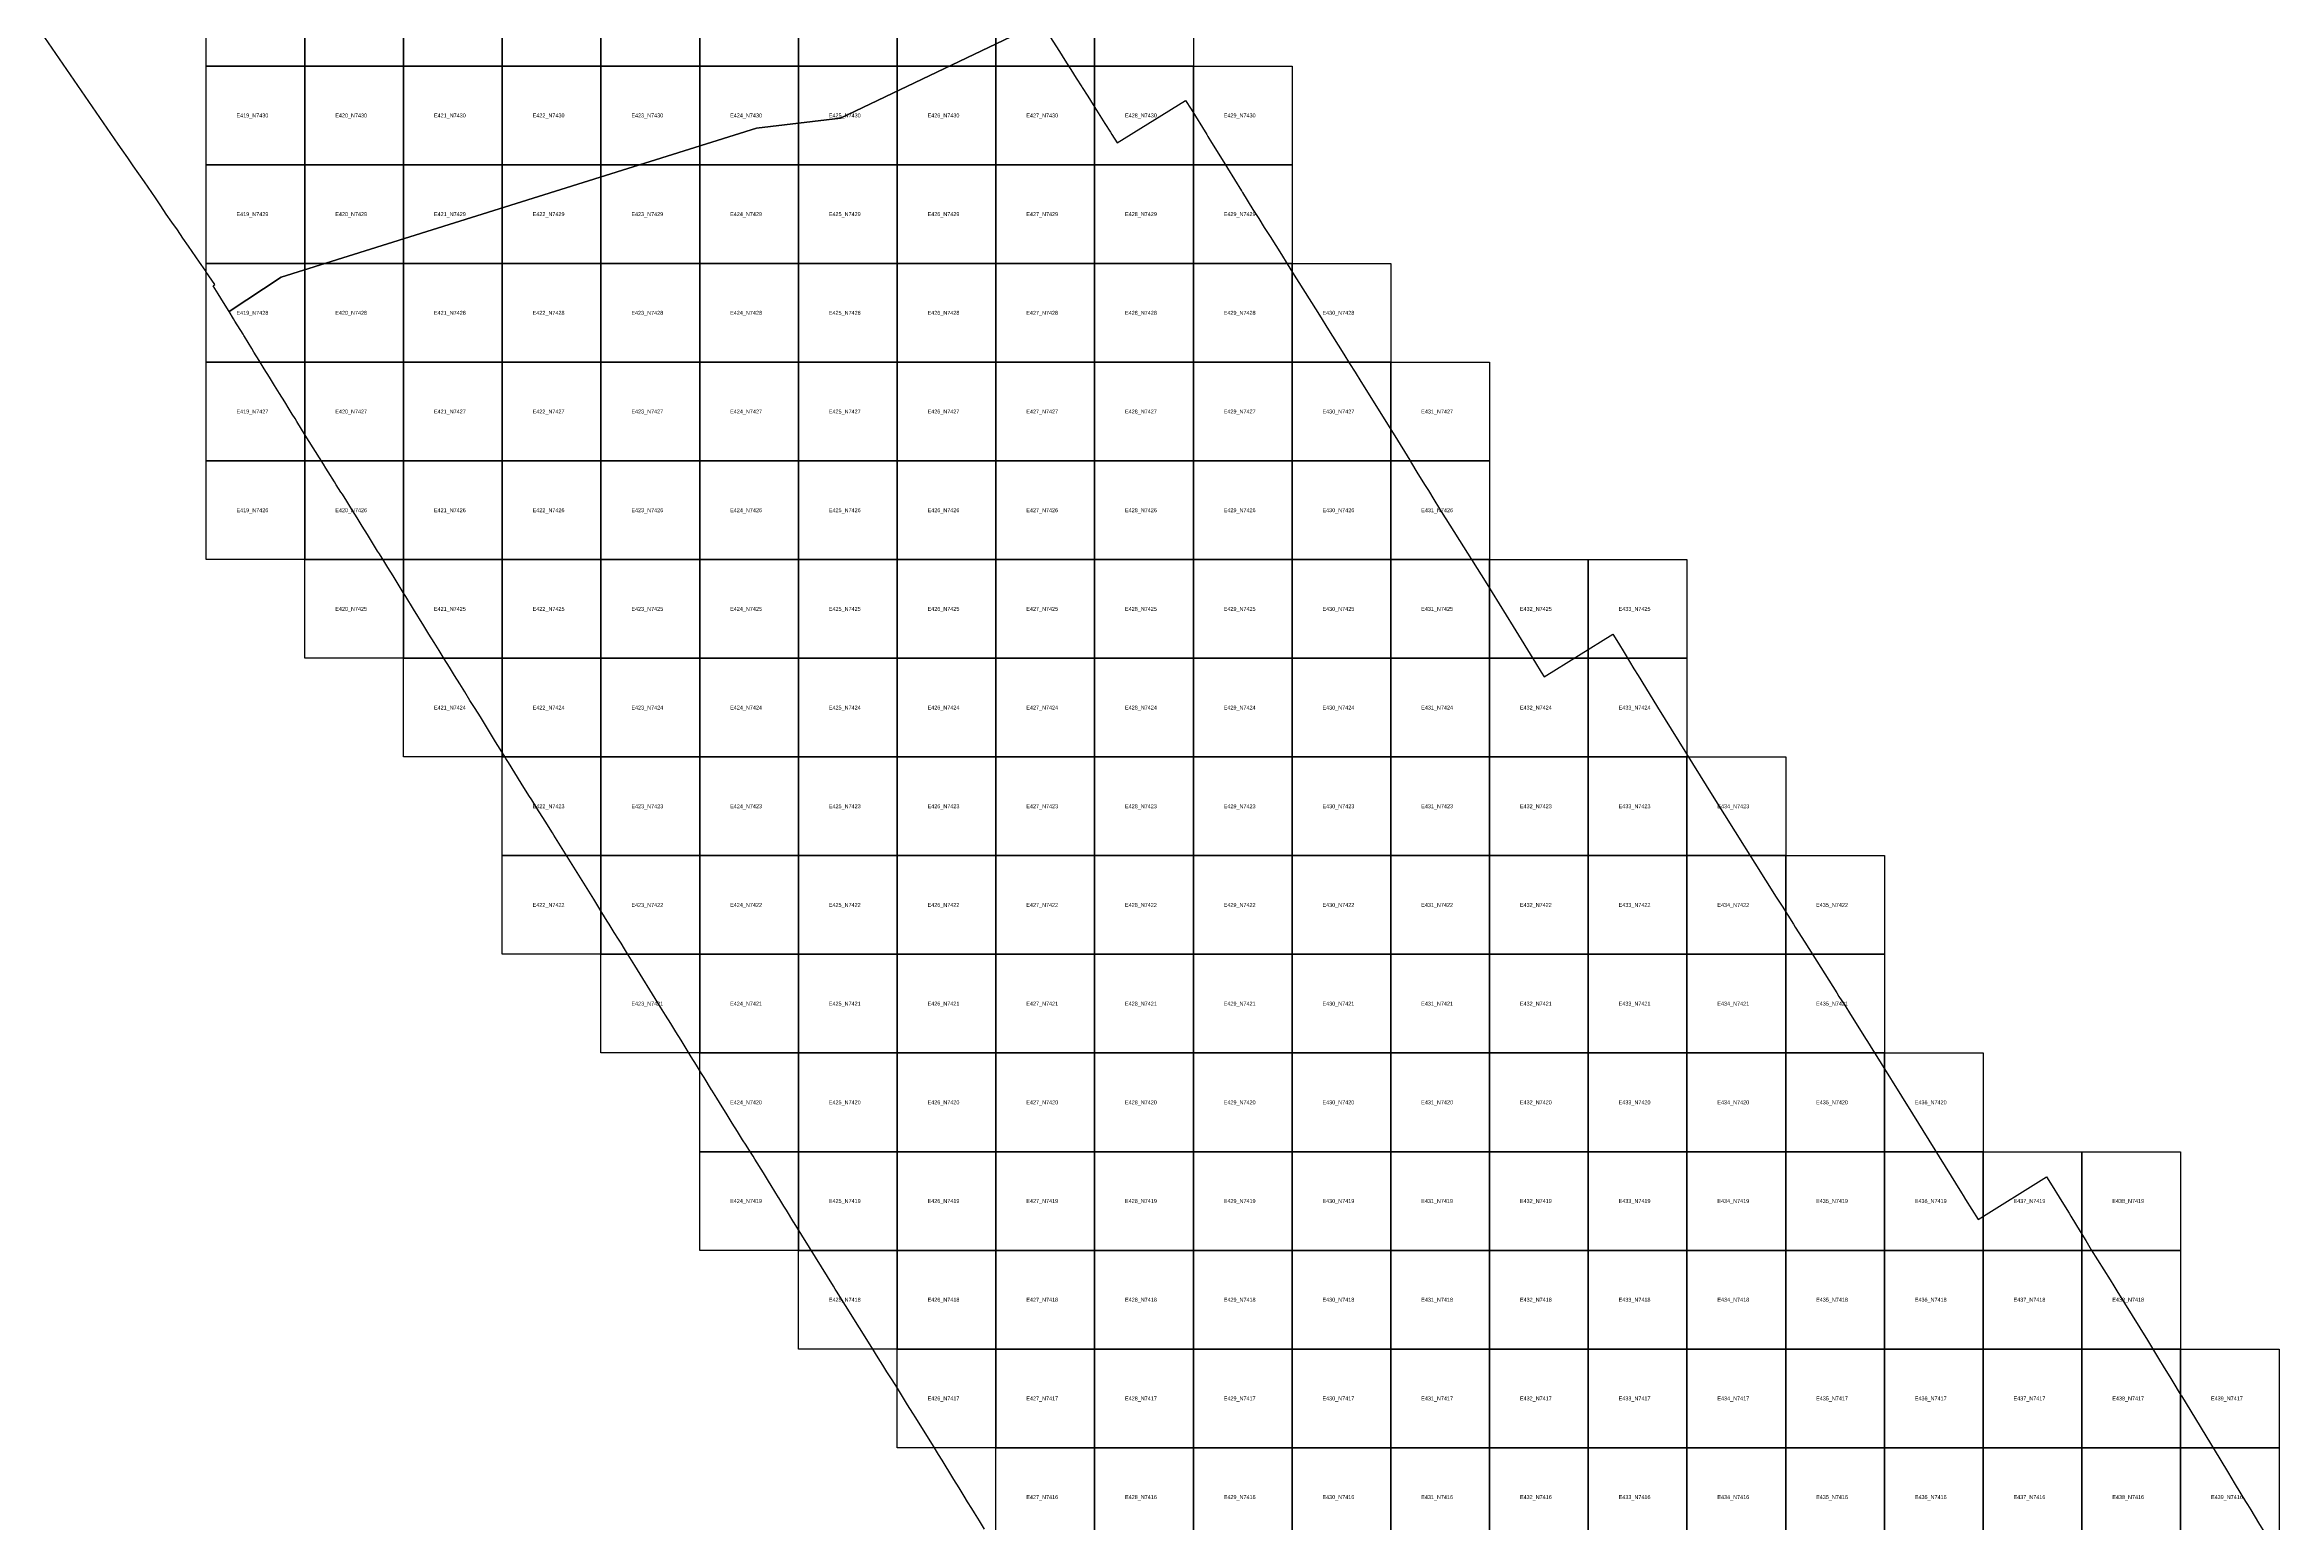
# Model space of a CAD drawing. Extents: x 325010 to 598009, y 7224244 to 7547000.
# Drawn here: x 417365 to 440000, y 7416234 to 7431217 of the extents above; entities that cross this region are included whole.
import ezdxf

# ---------------------------------------------------------------- set-up
doc = ezdxf.new("R2010")
doc.units = 0
for name, color, linetype in [('Limpopo_1', 7, 'Continuous'), ('M', 7, 'Continuous'), ('N', 7, 'Continuous')]:
    doc.layers.add(name, color=color, linetype=linetype)

msp = doc.modelspace()

# ---------------------------------------------------------------- linework, layer by layer
for points in [[(419000, 7431000), (419000, 7432000), (420000, 7432000), (420000, 7431000)], [(419000, 7430000), (419000, 7431000), (420000, 7431000), (420000, 7430000)], [(419000, 7429000), (419000, 7430000), (420000, 7430000), (420000, 7429000)], [(419000, 7428000), (419000, 7429000), (420000, 7429000), (420000, 7428000)], [(419000, 7427000), (419000, 7428000), (420000, 7428000), (420000, 7427000)], [(419000, 7426000), (419000, 7427000), (420000, 7427000), (420000, 7426000)], [(420000, 7425000), (420000, 7426000), (421000, 7426000), (421000, 7425000)]]:
    msp.add_lwpolyline(points, close=True)
at = {"layer": 'Limpopo_1'}
for points in [[(420000, 7431000), (420000, 7432000), (421000, 7432000), (421000, 7431000)], [(421000, 7431000), (421000, 7432000), (422000, 7432000), (422000, 7431000)], [(422000, 7431000), (422000, 7432000), (423000, 7432000), (423000, 7431000)], [(423000, 7431000), (423000, 7432000), (424000, 7432000), (424000, 7431000)], [(424000, 7431000), (424000, 7432000), (425000, 7432000), (425000, 7431000)], [(425000, 7431000), (425000, 7432000), (426000, 7432000), (426000, 7431000)], [(426000, 7431000), (426000, 7432000), (427000, 7432000), (427000, 7431000)], [(427000, 7431000), (427000, 7432000), (428000, 7432000), (428000, 7431000)], [(428000, 7431000), (428000, 7432000), (429000, 7432000), (429000, 7431000)], [(420000, 7430000), (420000, 7431000), (421000, 7431000), (421000, 7430000)], [(421000, 7430000), (421000, 7431000), (422000, 7431000), (422000, 7430000)], [(422000, 7430000), (422000, 7431000), (423000, 7431000), (423000, 7430000)], [(423000, 7430000), (423000, 7431000), (424000, 7431000), (424000, 7430000)], [(424000, 7430000), (424000, 7431000), (425000, 7431000), (425000, 7430000)], [(425000, 7430000), (425000, 7431000), (426000, 7431000), (426000, 7430000)], [(426000, 7430000), (426000, 7431000), (427000, 7431000), (427000, 7430000)], [(427000, 7430000), (427000, 7431000), (428000, 7431000), (428000, 7430000)], [(428000, 7430000), (428000, 7431000), (429000, 7431000), (429000, 7430000)], [(429000, 7430000), (429000, 7431000), (430000, 7431000), (430000, 7430000)], [(420000, 7429000), (420000, 7430000), (421000, 7430000), (421000, 7429000)], [(421000, 7429000), (421000, 7430000), (422000, 7430000), (422000, 7429000)], [(422000, 7429000), (422000, 7430000), (423000, 7430000), (423000, 7429000)], [(423000, 7429000), (423000, 7430000), (424000, 7430000), (424000, 7429000)], [(424000, 7429000), (424000, 7430000), (425000, 7430000), (425000, 7429000)], [(425000, 7429000), (425000, 7430000), (426000, 7430000), (426000, 7429000)], [(426000, 7429000), (426000, 7430000), (427000, 7430000), (427000, 7429000)], [(427000, 7429000), (427000, 7430000), (428000, 7430000), (428000, 7429000)], [(428000, 7429000), (428000, 7430000), (429000, 7430000), (429000, 7429000)], [(429000, 7429000), (429000, 7430000), (430000, 7430000), (430000, 7429000)], [(420000, 7428000), (420000, 7429000), (421000, 7429000), (421000, 7428000)], [(421000, 7428000), (421000, 7429000), (422000, 7429000), (422000, 7428000)], [(422000, 7428000), (422000, 7429000), (423000, 7429000), (423000, 7428000)], [(423000, 7428000), (423000, 7429000), (424000, 7429000), (424000, 7428000)], [(424000, 7428000), (424000, 7429000), (425000, 7429000), (425000, 7428000)], [(425000, 7428000), (425000, 7429000), (426000, 7429000), (426000, 7428000)], [(426000, 7428000), (426000, 7429000), (427000, 7429000), (427000, 7428000)], [(427000, 7428000), (427000, 7429000), (428000, 7429000), (428000, 7428000)], [(428000, 7428000), (428000, 7429000), (429000, 7429000), (429000, 7428000)], [(429000, 7428000), (429000, 7429000), (430000, 7429000), (430000, 7428000)], [(430000, 7428000), (430000, 7429000), (431000, 7429000), (431000, 7428000)], [(420000, 7427000), (420000, 7428000), (421000, 7428000), (421000, 7427000)], [(421000, 7427000), (421000, 7428000), (422000, 7428000), (422000, 7427000)], [(422000, 7427000), (422000, 7428000), (423000, 7428000), (423000, 7427000)], [(423000, 7427000), (423000, 7428000), (424000, 7428000), (424000, 7427000)], [(424000, 7427000), (424000, 7428000), (425000, 7428000), (425000, 7427000)], [(425000, 7427000), (425000, 7428000), (426000, 7428000), (426000, 7427000)], [(426000, 7427000), (426000, 7428000), (427000, 7428000), (427000, 7427000)], [(427000, 7427000), (427000, 7428000), (428000, 7428000), (428000, 7427000)], [(428000, 7427000), (428000, 7428000), (429000, 7428000), (429000, 7427000)], [(429000, 7427000), (429000, 7428000), (430000, 7428000), (430000, 7427000)], [(430000, 7427000), (430000, 7428000), (431000, 7428000), (431000, 7427000)], [(431000, 7427000), (431000, 7428000), (432000, 7428000), (432000, 7427000)], [(420000, 7426000), (420000, 7427000), (421000, 7427000), (421000, 7426000)], [(421000, 7426000), (421000, 7427000), (422000, 7427000), (422000, 7426000)], [(422000, 7426000), (422000, 7427000), (423000, 7427000), (423000, 7426000)], [(423000, 7426000), (423000, 7427000), (424000, 7427000), (424000, 7426000)], [(424000, 7426000), (424000, 7427000), (425000, 7427000), (425000, 7426000)], [(425000, 7426000), (425000, 7427000), (426000, 7427000), (426000, 7426000)], [(426000, 7426000), (426000, 7427000), (427000, 7427000), (427000, 7426000)], [(427000, 7426000), (427000, 7427000), (428000, 7427000), (428000, 7426000)], [(428000, 7426000), (428000, 7427000), (429000, 7427000), (429000, 7426000)], [(429000, 7426000), (429000, 7427000), (430000, 7427000), (430000, 7426000)], [(430000, 7426000), (430000, 7427000), (431000, 7427000), (431000, 7426000)], [(431000, 7426000), (431000, 7427000), (432000, 7427000), (432000, 7426000)], [(421000, 7425000), (421000, 7426000), (422000, 7426000), (422000, 7425000)], [(422000, 7425000), (422000, 7426000), (423000, 7426000), (423000, 7425000)], [(423000, 7425000), (423000, 7426000), (424000, 7426000), (424000, 7425000)], [(424000, 7425000), (424000, 7426000), (425000, 7426000), (425000, 7425000)], [(425000, 7425000), (425000, 7426000), (426000, 7426000), (426000, 7425000)], [(426000, 7425000), (426000, 7426000), (427000, 7426000), (427000, 7425000)], [(427000, 7425000), (427000, 7426000), (428000, 7426000), (428000, 7425000)], [(428000, 7425000), (428000, 7426000), (429000, 7426000), (429000, 7425000)], [(429000, 7425000), (429000, 7426000), (430000, 7426000), (430000, 7425000)], [(430000, 7425000), (430000, 7426000), (431000, 7426000), (431000, 7425000)], [(431000, 7425000), (431000, 7426000), (432000, 7426000), (432000, 7425000)], [(432000, 7425000), (432000, 7426000), (433000, 7426000), (433000, 7425000)], [(433000, 7425000), (433000, 7426000), (434000, 7426000), (434000, 7425000)], [(421000, 7424000), (421000, 7425000), (422000, 7425000), (422000, 7424000)], [(422000, 7424000), (422000, 7425000), (423000, 7425000), (423000, 7424000)], [(423000, 7424000), (423000, 7425000), (424000, 7425000), (424000, 7424000)], [(424000, 7424000), (424000, 7425000), (425000, 7425000), (425000, 7424000)], [(425000, 7424000), (425000, 7425000), (426000, 7425000), (426000, 7424000)], [(426000, 7424000), (426000, 7425000), (427000, 7425000), (427000, 7424000)], [(427000, 7424000), (427000, 7425000), (428000, 7425000), (428000, 7424000)], [(428000, 7424000), (428000, 7425000), (429000, 7425000), (429000, 7424000)], [(429000, 7424000), (429000, 7425000), (430000, 7425000), (430000, 7424000)], [(430000, 7424000), (430000, 7425000), (431000, 7425000), (431000, 7424000)], [(431000, 7424000), (431000, 7425000), (432000, 7425000), (432000, 7424000)], [(432000, 7424000), (432000, 7425000), (433000, 7425000), (433000, 7424000)], [(433000, 7424000), (433000, 7425000), (434000, 7425000), (434000, 7424000)], [(422000, 7423000), (422000, 7424000), (423000, 7424000), (423000, 7423000)], [(423000, 7423000), (423000, 7424000), (424000, 7424000), (424000, 7423000)], [(424000, 7423000), (424000, 7424000), (425000, 7424000), (425000, 7423000)], [(425000, 7423000), (425000, 7424000), (426000, 7424000), (426000, 7423000)], [(426000, 7423000), (426000, 7424000), (427000, 7424000), (427000, 7423000)], [(427000, 7423000), (427000, 7424000), (428000, 7424000), (428000, 7423000)], [(428000, 7423000), (428000, 7424000), (429000, 7424000), (429000, 7423000)], [(429000, 7423000), (429000, 7424000), (430000, 7424000), (430000, 7423000)], [(430000, 7423000), (430000, 7424000), (431000, 7424000), (431000, 7423000)], [(431000, 7423000), (431000, 7424000), (432000, 7424000), (432000, 7423000)], [(432000, 7423000), (432000, 7424000), (433000, 7424000), (433000, 7423000)], [(433000, 7423000), (433000, 7424000), (434000, 7424000), (434000, 7423000)], [(434000, 7423000), (434000, 7424000), (435000, 7424000), (435000, 7423000)], [(422000, 7422000), (422000, 7423000), (423000, 7423000), (423000, 7422000)], [(423000, 7422000), (423000, 7423000), (424000, 7423000), (424000, 7422000)], [(424000, 7422000), (424000, 7423000), (425000, 7423000), (425000, 7422000)], [(425000, 7422000), (425000, 7423000), (426000, 7423000), (426000, 7422000)], [(426000, 7422000), (426000, 7423000), (427000, 7423000), (427000, 7422000)], [(427000, 7422000), (427000, 7423000), (428000, 7423000), (428000, 7422000)], [(428000, 7422000), (428000, 7423000), (429000, 7423000), (429000, 7422000)], [(429000, 7422000), (429000, 7423000), (430000, 7423000), (430000, 7422000)], [(430000, 7422000), (430000, 7423000), (431000, 7423000), (431000, 7422000)], [(431000, 7422000), (431000, 7423000), (432000, 7423000), (432000, 7422000)], [(432000, 7422000), (432000, 7423000), (433000, 7423000), (433000, 7422000)], [(433000, 7422000), (433000, 7423000), (434000, 7423000), (434000, 7422000)], [(434000, 7422000), (434000, 7423000), (435000, 7423000), (435000, 7422000)], [(435000, 7422000), (435000, 7423000), (436000, 7423000), (436000, 7422000)], [(423000, 7421000), (423000, 7422000), (424000, 7422000), (424000, 7421000)], [(424000, 7421000), (424000, 7422000), (425000, 7422000), (425000, 7421000)], [(425000, 7421000), (425000, 7422000), (426000, 7422000), (426000, 7421000)], [(426000, 7421000), (426000, 7422000), (427000, 7422000), (427000, 7421000)], [(427000, 7421000), (427000, 7422000), (428000, 7422000), (428000, 7421000)], [(428000, 7421000), (428000, 7422000), (429000, 7422000), (429000, 7421000)], [(429000, 7421000), (429000, 7422000), (430000, 7422000), (430000, 7421000)], [(430000, 7421000), (430000, 7422000), (431000, 7422000), (431000, 7421000)], [(431000, 7421000), (431000, 7422000), (432000, 7422000), (432000, 7421000)], [(432000, 7421000), (432000, 7422000), (433000, 7422000), (433000, 7421000)], [(433000, 7421000), (433000, 7422000), (434000, 7422000), (434000, 7421000)], [(434000, 7421000), (434000, 7422000), (435000, 7422000), (435000, 7421000)], [(435000, 7421000), (435000, 7422000), (436000, 7422000), (436000, 7421000)], [(424000, 7420000), (424000, 7421000), (425000, 7421000), (425000, 7420000)], [(425000, 7420000), (425000, 7421000), (426000, 7421000), (426000, 7420000)], [(426000, 7420000), (426000, 7421000), (427000, 7421000), (427000, 7420000)], [(427000, 7420000), (427000, 7421000), (428000, 7421000), (428000, 7420000)], [(428000, 7420000), (428000, 7421000), (429000, 7421000), (429000, 7420000)], [(429000, 7420000), (429000, 7421000), (430000, 7421000), (430000, 7420000)], [(430000, 7420000), (430000, 7421000), (431000, 7421000), (431000, 7420000)], [(431000, 7420000), (431000, 7421000), (432000, 7421000), (432000, 7420000)], [(432000, 7420000), (432000, 7421000), (433000, 7421000), (433000, 7420000)], [(433000, 7420000), (433000, 7421000), (434000, 7421000), (434000, 7420000)], [(434000, 7420000), (434000, 7421000), (435000, 7421000), (435000, 7420000)], [(435000, 7420000), (435000, 7421000), (436000, 7421000), (436000, 7420000)], [(436000, 7420000), (436000, 7421000), (437000, 7421000), (437000, 7420000)], [(424000, 7419000), (424000, 7420000), (425000, 7420000), (425000, 7419000)], [(425000, 7419000), (425000, 7420000), (426000, 7420000), (426000, 7419000)], [(426000, 7419000), (426000, 7420000), (427000, 7420000), (427000, 7419000)], [(427000, 7419000), (427000, 7420000), (428000, 7420000), (428000, 7419000)], [(428000, 7419000), (428000, 7420000), (429000, 7420000), (429000, 7419000)], [(429000, 7419000), (429000, 7420000), (430000, 7420000), (430000, 7419000)], [(430000, 7419000), (430000, 7420000), (431000, 7420000), (431000, 7419000)], [(431000, 7419000), (431000, 7420000), (432000, 7420000), (432000, 7419000)], [(432000, 7419000), (432000, 7420000), (433000, 7420000), (433000, 7419000)], [(433000, 7419000), (433000, 7420000), (434000, 7420000), (434000, 7419000)], [(434000, 7419000), (434000, 7420000), (435000, 7420000), (435000, 7419000)], [(435000, 7419000), (435000, 7420000), (436000, 7420000), (436000, 7419000)], [(436000, 7419000), (436000, 7420000), (437000, 7420000), (437000, 7419000)], [(437000, 7419000), (437000, 7420000), (438000, 7420000), (438000, 7419000)], [(438000, 7419000), (438000, 7420000), (439000, 7420000), (439000, 7419000)], [(425000, 7418000), (425000, 7419000), (426000, 7419000), (426000, 7418000)], [(426000, 7418000), (426000, 7419000), (427000, 7419000), (427000, 7418000)], [(427000, 7418000), (427000, 7419000), (428000, 7419000), (428000, 7418000)], [(428000, 7418000), (428000, 7419000), (429000, 7419000), (429000, 7418000)], [(429000, 7418000), (429000, 7419000), (430000, 7419000), (430000, 7418000)], [(430000, 7418000), (430000, 7419000), (431000, 7419000), (431000, 7418000)], [(431000, 7418000), (431000, 7419000), (432000, 7419000), (432000, 7418000)], [(432000, 7418000), (432000, 7419000), (433000, 7419000), (433000, 7418000)], [(433000, 7418000), (433000, 7419000), (434000, 7419000), (434000, 7418000)], [(434000, 7418000), (434000, 7419000), (435000, 7419000), (435000, 7418000)], [(435000, 7418000), (435000, 7419000), (436000, 7419000), (436000, 7418000)], [(436000, 7418000), (436000, 7419000), (437000, 7419000), (437000, 7418000)], [(437000, 7418000), (437000, 7419000), (438000, 7419000), (438000, 7418000)], [(438000, 7418000), (438000, 7419000), (439000, 7419000), (439000, 7418000)], [(426000, 7417000), (426000, 7418000), (427000, 7418000), (427000, 7417000)], [(427000, 7417000), (427000, 7418000), (428000, 7418000), (428000, 7417000)], [(428000, 7417000), (428000, 7418000), (429000, 7418000), (429000, 7417000)], [(429000, 7417000), (429000, 7418000), (430000, 7418000), (430000, 7417000)], [(430000, 7417000), (430000, 7418000), (431000, 7418000), (431000, 7417000)], [(431000, 7417000), (431000, 7418000), (432000, 7418000), (432000, 7417000)], [(432000, 7417000), (432000, 7418000), (433000, 7418000), (433000, 7417000)], [(433000, 7417000), (433000, 7418000), (434000, 7418000), (434000, 7417000)], [(434000, 7417000), (434000, 7418000), (435000, 7418000), (435000, 7417000)], [(435000, 7417000), (435000, 7418000), (436000, 7418000), (436000, 7417000)], [(436000, 7417000), (436000, 7418000), (437000, 7418000), (437000, 7417000)], [(437000, 7417000), (437000, 7418000), (438000, 7418000), (438000, 7417000)], [(438000, 7417000), (438000, 7418000), (439000, 7418000), (439000, 7417000)], [(439000, 7417000), (439000, 7418000), (440000, 7418000), (440000, 7417000)], [(427000, 7416000), (427000, 7417000), (428000, 7417000), (428000, 7416000)], [(428000, 7416000), (428000, 7417000), (429000, 7417000), (429000, 7416000)], [(429000, 7416000), (429000, 7417000), (430000, 7417000), (430000, 7416000)], [(430000, 7416000), (430000, 7417000), (431000, 7417000), (431000, 7416000)], [(431000, 7416000), (431000, 7417000), (432000, 7417000), (432000, 7416000)], [(432000, 7416000), (432000, 7417000), (433000, 7417000), (433000, 7416000)], [(433000, 7416000), (433000, 7417000), (434000, 7417000), (434000, 7416000)], [(434000, 7416000), (434000, 7417000), (435000, 7417000), (435000, 7416000)], [(435000, 7416000), (435000, 7417000), (436000, 7417000), (436000, 7416000)], [(436000, 7416000), (436000, 7417000), (437000, 7417000), (437000, 7416000)], [(437000, 7416000), (437000, 7417000), (438000, 7417000), (438000, 7416000)], [(438000, 7416000), (438000, 7417000), (439000, 7417000), (439000, 7416000)], [(439000, 7416000), (439000, 7417000), (440000, 7417000), (440000, 7416000)]]:
    msp.add_lwpolyline(points, close=True, dxfattribs=at)
at = {"layer": 'M'}
msp.add_lwpolyline([(426886, 7416174), (426834, 7416258), (426783, 7416342), (426756, 7416386), (426714, 7416453), (426679, 7416510), (426627, 7416595), (426575, 7416679), (426523, 7416763), (426496, 7416807), (426455, 7416874), (426419, 7416931), (426368, 7417015), (426189, 7417302), (426158, 7417351), (426106, 7417435), (426054, 7417519), (426002, 7417603), (425949, 7417687), (425897, 7417770), (425854, 7417838), (425832, 7417874), (425792, 7417938), (425759, 7417990), (425477, 7418440), (425386, 7418587), (425372, 7418608), (425355, 7418637), (425112, 7419028), (424957, 7419280), (424956, 7419281), (424955, 7419283), (424879, 7419406), (424852, 7419449), (424801, 7419533), (424799, 7419535), (424723, 7419659), (424697, 7419702), (424645, 7419786), (424558, 7419925), (424540, 7419953), (424514, 7419996), (424471, 7420065), (424435, 7420121), (424383, 7420205), (424330, 7420289), (424278, 7420372), (424201, 7420498), (424174, 7420541), (424122, 7420625), (424121, 7420627), (424045, 7420750), (424019, 7420793), (423967, 7420877), (423915, 7420961), (423863, 7421046), (423811, 7421130), (423759, 7421214), (423707, 7421298), (423655, 7421382), (423603, 7421466), (423576, 7421509), (423342, 7421886), (423259, 7422020), (423238, 7422054), (423203, 7422112), (423177, 7422154), (423134, 7422222), (423083, 7422307), (423064, 7422336), (423010, 7422424), (422979, 7422475), (422927, 7422559), (422521, 7423208), (422508, 7423230), (422484, 7423268), (422440, 7423339), (422403, 7423397), (422351, 7423481), (422298, 7423565), (422270, 7423610), (422193, 7423733), (422064, 7423942), (422037, 7423985), (422020, 7424013), (421933, 7424153), (421882, 7424237), (421831, 7424322), (421778, 7424405), (421726, 7424489), (421673, 7424573), (421622, 7424658), (421570, 7424742), (421517, 7424826), (421465, 7424909), (421413, 7424993), (421361, 7425077), (421309, 7425161), (421256, 7425245), (421204, 7425329), (421101, 7425497), (421101, 7425498), (421101, 7425498), (421023, 7425624), (420997, 7425666), (420946, 7425751), (420894, 7425835), (420841, 7425919), (420810, 7425969), (420755, 7426058), (420737, 7426086), (420685, 7426170), (420634, 7426255), (420581, 7426339), (420529, 7426423), (420476, 7426506), (420424, 7426590), (420380, 7426661), (420365, 7426684), (420319, 7426758), (420300, 7426788), (420237, 7426889), (420214, 7426925), (420189, 7426966), (420004, 7427261), (419919, 7427399), (419901, 7427429), (419873, 7427474), (419843, 7427523), (419796, 7427597), (419744, 7427681), (419693, 7427765), (419641, 7427849), (419589, 7427934), (419537, 7428017), (419485, 7428102), (419463, 7428138), (419389, 7428259), (419382, 7428270), (419374, 7428283), (419291, 7428417), (419278, 7428439), (419233, 7428512), (419760, 7428860), (424576, 7430372), (425425, 7430471), (427456, 7431443), (427643, 7431147), (427698, 7431061), (427753, 7430974), (427759, 7430964), (427814, 7430878), (427870, 7430791), (427875, 7430782), (427930, 7430695), (427987, 7430606), (428104, 7430420), (428162, 7430329), (428176, 7430306), (428228, 7430223), (428920, 7430653), (428978, 7430562), (429135, 7430307), (429148, 7430285), (429185, 7430226), (429291, 7430054), (429319, 7430009), (429345, 7429966), (429487, 7429737), (429490, 7429732), (429498, 7429719), (429604, 7429548), (429662, 7429456), (429719, 7429365), (429777, 7429273), (429835, 7429182), (429893, 7429090), (429950, 7428998), (430006, 7428908), (430238, 7428540), (430295, 7428448), (430352, 7428356), (430410, 7428264), (430466, 7428172), (430524, 7428080), (430582, 7427988), (430639, 7427897), (430697, 7427805), (431040, 7427253), (431192, 7427006), (431210, 7426976), (431265, 7426887), (431343, 7426760), (431381, 7426700), (431437, 7426607), (431494, 7426515), (431552, 7426423), (431559, 7426411), (431955, 7425781), (432241, 7425321), (432467, 7424952), (432523, 7424859), (432552, 7424810), (433250, 7425244), (433306, 7425151), (433363, 7425059), (433419, 7424967), (433463, 7424894), (433505, 7424826), (433532, 7424782), (433542, 7424764), (433701, 7424505), (434271, 7423587), (434905, 7422580), (434963, 7422489), (435021, 7422397), (435079, 7422306), (435097, 7422276), (435194, 7422123), (435519, 7421608), (435540, 7421574), (435598, 7421483), (435656, 7421391), (435713, 7421300), (435809, 7421146), (435828, 7421116), (435855, 7421073), (436286, 7420383), (436781, 7419584), (436799, 7419556), (436823, 7419516), (436948, 7419314), (437643, 7419745), (437700, 7419653), (437771, 7419538), (437813, 7419469), (437870, 7419377), (437888, 7419346), (437983, 7419192), (438039, 7419100), (438095, 7419007), (438286, 7418700), (438324, 7418640), (438354, 7418591), (438666, 7418089), (438777, 7417903), (438834, 7417811), (438890, 7417719), (438931, 7417651), (438987, 7417560), (439003, 7417534), (439009, 7417525), (439397, 7416888), (439484, 7416744), (439509, 7416703), (439553, 7416629), (439658, 7416455), (439677, 7416425), (439710, 7416370), (439788, 7416239), (439861, 7416125)], dxfattribs=at)
at = {"layer": 'N'}
msp.add_lwpolyline([(427456, 7431443), (425425, 7430471), (424576, 7430372), (419760, 7428860), (419233, 7428512), (419226, 7428523), (419148, 7428649), (419122, 7428691), (419070, 7428775), (419090, 7428788), (418999, 7428919), (418989, 7428932), (418933, 7429013), (418822, 7429176), (418766, 7429258), (418710, 7429340), (418653, 7429420), (418597, 7429501), (418542, 7429584), (418486, 7429665), (418375, 7429828), (418318, 7429909), (418262, 7429990), (418206, 7430072), (418149, 7430152), (418110, 7430210), (417700, 7430802), (417365, 7431291)], dxfattribs=at)

# ---------------------------------------------------------------- texts
for s, p in [('E419_N7430', (419308, 7430480)), ('E419_N7429', (419308, 7429480)), ('E419_N7428', (419308, 7428480)), ('E419_N7427', (419308, 7427480)), ('E419_N7426', (419308, 7426480)), ('E420_N7425', (420308, 7425480))]:
    msp.add_text(s, height=40).set_placement(p)
at = {"layer": 'Limpopo_1'}
for s, p in [('E420_N7430', (420308, 7430480)), ('E421_N7430', (421308, 7430480)), ('E422_N7430', (422308, 7430480)), ('E423_N7430', (423308, 7430480)), ('E424_N7430', (424308, 7430480)), ('E425_N7430', (425308, 7430480)), ('E426_N7430', (426308, 7430480)), ('E427_N7430', (427308, 7430480)), ('E428_N7430', (428308, 7430480)), ('E429_N7430', (429308, 7430480)), ('E420_N7429', (420308, 7429480)), ('E421_N7429', (421308, 7429480)), ('E422_N7429', (422308, 7429480)), ('E423_N7429', (423308, 7429480)), ('E424_N7429', (424308, 7429480)), ('E425_N7429', (425308, 7429480)), ('E426_N7429', (426308, 7429480)), ('E427_N7429', (427308, 7429480)), ('E428_N7429', (428308, 7429480)), ('E429_N7429', (429308, 7429480)), ('E420_N7428', (420308, 7428480)), ('E421_N7428', (421308, 7428480)), ('E422_N7428', (422308, 7428480)), ('E423_N7428', (423308, 7428480)), ('E424_N7428', (424308, 7428480)), ('E425_N7428', (425308, 7428480)), ('E426_N7428', (426308, 7428480)), ('E427_N7428', (427308, 7428480)), ('E428_N7428', (428308, 7428480)), ('E429_N7428', (429308, 7428480)), ('E430_N7428', (430308, 7428480)), ('E420_N7427', (420308, 7427480)), ('E421_N7427', (421308, 7427480)), ('E422_N7427', (422308, 7427480)), ('E423_N7427', (423308, 7427480)), ('E424_N7427', (424308, 7427480)), ('E425_N7427', (425308, 7427480)), ('E426_N7427', (426308, 7427480)), ('E427_N7427', (427308, 7427480)), ('E428_N7427', (428308, 7427480)), ('E429_N7427', (429308, 7427480)), ('E430_N7427', (430308, 7427480)), ('E431_N7427', (431308, 7427480)), ('E420_N7426', (420308, 7426480)), ('E421_N7426', (421308, 7426480)), ('E422_N7426', (422308, 7426480)), ('E423_N7426', (423308, 7426480)), ('E424_N7426', (424308, 7426480)), ('E425_N7426', (425308, 7426480)), ('E426_N7426', (426308, 7426480)), ('E427_N7426', (427308, 7426480)), ('E428_N7426', (428308, 7426480)), ('E429_N7426', (429308, 7426480)), ('E430_N7426', (430308, 7426480)), ('E431_N7426', (431308, 7426480)), ('E421_N7425', (421308, 7425480)), ('E422_N7425', (422308, 7425480)), ('E423_N7425', (423308, 7425480)), ('E424_N7425', (424308, 7425480)), ('E425_N7425', (425308, 7425480)), ('E426_N7425', (426308, 7425480)), ('E427_N7425', (427308, 7425480)), ('E428_N7425', (428308, 7425480)), ('E429_N7425', (429308, 7425480)), ('E430_N7425', (430308, 7425480)), ('E431_N7425', (431308, 7425480)), ('E432_N7425', (432308, 7425480)), ('E433_N7425', (433308, 7425480)), ('E421_N7424', (421308, 7424480)), ('E422_N7424', (422308, 7424480)), ('E423_N7424', (423308, 7424480)), ('E424_N7424', (424308, 7424480)), ('E425_N7424', (425308, 7424480)), ('E426_N7424', (426308, 7424480)), ('E427_N7424', (427308, 7424480)), ('E428_N7424', (428308, 7424480)), ('E429_N7424', (429308, 7424480)), ('E430_N7424', (430308, 7424480)), ('E431_N7424', (431308, 7424480)), ('E432_N7424', (432308, 7424480)), ('E433_N7424', (433308, 7424480)), ('E422_N7423', (422308, 7423480)), ('E423_N7423', (423308, 7423480)), ('E424_N7423', (424308, 7423480)), ('E425_N7423', (425308, 7423480)), ('E426_N7423', (426308, 7423480)), ('E427_N7423', (427308, 7423480)), ('E428_N7423', (428308, 7423480)), ('E429_N7423', (429308, 7423480)), ('E430_N7423', (430308, 7423480)), ('E431_N7423', (431308, 7423480)), ('E432_N7423', (432308, 7423480)), ('E433_N7423', (433308, 7423480)), ('E434_N7423', (434308, 7423480)), ('E422_N7422', (422308, 7422480)), ('E423_N7422', (423308, 7422480)), ('E424_N7422', (424308, 7422480)), ('E425_N7422', (425308, 7422480)), ('E426_N7422', (426308, 7422480)), ('E427_N7422', (427308, 7422480)), ('E428_N7422', (428308, 7422480)), ('E429_N7422', (429308, 7422480)), ('E430_N7422', (430308, 7422480)), ('E431_N7422', (431308, 7422480)), ('E432_N7422', (432308, 7422480)), ('E433_N7422', (433308, 7422480)), ('E434_N7422', (434308, 7422480)), ('E435_N7422', (435308, 7422480)), ('E423_N7421', (423308, 7421480)), ('E424_N7421', (424308, 7421480)), ('E425_N7421', (425308, 7421480)), ('E426_N7421', (426308, 7421480)), ('E427_N7421', (427308, 7421480)), ('E428_N7421', (428308, 7421480)), ('E429_N7421', (429308, 7421480)), ('E430_N7421', (430308, 7421480)), ('E431_N7421', (431308, 7421480)), ('E432_N7421', (432308, 7421480)), ('E433_N7421', (433308, 7421480)), ('E434_N7421', (434308, 7421480)), ('E435_N7421', (435308, 7421480)), ('E424_N7420', (424308, 7420480)), ('E425_N7420', (425308, 7420480)), ('E426_N7420', (426308, 7420480)), ('E427_N7420', (427308, 7420480)), ('E428_N7420', (428308, 7420480)), ('E429_N7420', (429308, 7420480)), ('E430_N7420', (430308, 7420480)), ('E431_N7420', (431308, 7420480)), ('E432_N7420', (432308, 7420480)), ('E433_N7420', (433308, 7420480)), ('E434_N7420', (434308, 7420480)), ('E435_N7420', (435308, 7420480)), ('E436_N7420', (436308, 7420480)), ('E424_N7419', (424308, 7419480)), ('E425_N7419', (425308, 7419480)), ('E426_N7419', (426308, 7419480)), ('E427_N7419', (427308, 7419480)), ('E428_N7419', (428308, 7419480)), ('E429_N7419', (429308, 7419480)), ('E430_N7419', (430308, 7419480)), ('E431_N7419', (431308, 7419480)), ('E432_N7419', (432308, 7419480)), ('E433_N7419', (433308, 7419480)), ('E434_N7419', (434308, 7419480)), ('E435_N7419', (435308, 7419480)), ('E436_N7419', (436308, 7419480)), ('E437_N7419', (437308, 7419480)), ('E438_N7419', (438308, 7419480)), ('E425_N7418', (425308, 7418480)), ('E426_N7418', (426308, 7418480)), ('E427_N7418', (427308, 7418480)), ('E428_N7418', (428308, 7418480)), ('E429_N7418', (429308, 7418480)), ('E430_N7418', (430308, 7418480)), ('E431_N7418', (431308, 7418480)), ('E432_N7418', (432308, 7418480)), ('E433_N7418', (433308, 7418480)), ('E434_N7418', (434308, 7418480)), ('E435_N7418', (435308, 7418480)), ('E436_N7418', (436308, 7418480)), ('E437_N7418', (437308, 7418480)), ('E438_N7418', (438308, 7418480)), ('E426_N7417', (426308, 7417480)), ('E427_N7417', (427308, 7417480)), ('E428_N7417', (428308, 7417480)), ('E429_N7417', (429308, 7417480)), ('E430_N7417', (430308, 7417480)), ('E431_N7417', (431308, 7417480)), ('E432_N7417', (432308, 7417480)), ('E433_N7417', (433308, 7417480)), ('E434_N7417', (434308, 7417480)), ('E435_N7417', (435308, 7417480)), ('E436_N7417', (436308, 7417480)), ('E437_N7417', (437308, 7417480)), ('E438_N7417', (438308, 7417480)), ('E439_N7417', (439308, 7417480)), ('E427_N7416', (427308, 7416480)), ('E428_N7416', (428308, 7416480)), ('E429_N7416', (429308, 7416480)), ('E430_N7416', (430308, 7416480)), ('E431_N7416', (431308, 7416480)), ('E432_N7416', (432308, 7416480)), ('E433_N7416', (433308, 7416480)), ('E434_N7416', (434308, 7416480)), ('E435_N7416', (435308, 7416480)), ('E436_N7416', (436308, 7416480)), ('E437_N7416', (437308, 7416480)), ('E438_N7416', (438308, 7416480)), ('E439_N7416', (439308, 7416480))]:
    msp.add_text(s, height=40, dxfattribs=at).set_placement(p)

doc.saveas('drawing.dxf')
